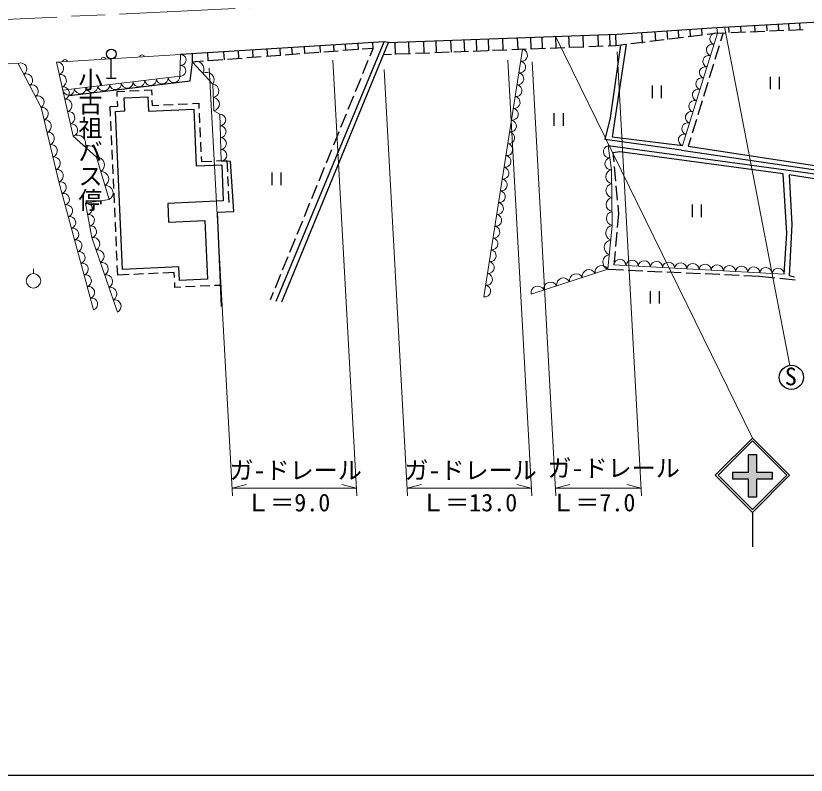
# Model space of a CAD drawing. Units: millimetres, scale not verified. Extents: x 40000 to 680000, y 20000 to 380000.
# Drawn here: x 371077 to 453096, y 205000 to 283814 of the extents above; entities that cross this region are included whole.
import ezdxf
from ezdxf.enums import TextEntityAlignment as Align

# ---------------------------------------------------------------- set-up
doc = ezdxf.new("R2010")
doc.units = ezdxf.units.MM
doc.header["$LTSCALE"] = 1000
doc.linetypes.add('CHAIN', pattern=[18.5, 12, -1.5, 3.5, -1.5])
for name, color, linetype, lineweight in [('M-BGD', 7, 'Continuous', 25), ('M-BMK', 2, 'CHAIN', 13), ('M-STR-HTXT', 7, 'Continuous', 13), ('M-STR-STRC', 7, 'Continuous', 25), ('M-TTL-BAND', 7, 'Continuous', 25)]:
    doc.layers.add(name, color=color, linetype=linetype, lineweight=lineweight)
doc.styles.add('@ＭＳ ゴシック', font='')
doc.styles.add('ＭＳ ゴシック', font='')
doc.styles.get('@ＭＳ ゴシック').set_extended_font_data('@MS Gothic')
doc.styles.get('ＭＳ ゴシック').set_extended_font_data('MS Gothic')

msp = doc.modelspace()

# ---------------------------------------------------------------- hatches: boundary and pattern name
at = {"layer": 'M-STR-STRC'}
msp.add_hatch(color=256, dxfattribs=at).paths.add_polyline_path([(447924, 233869), (447924, 235725), (449566, 235725), (449566, 236446), (447924, 236446), (447924, 238287), (447094, 238287), (447094, 236446), (445451, 236446), (445451, 235725), (447125, 235725), (447125, 233869)])

# ---------------------------------------------------------------- linework, layer by layer
at = {"layer": 'M-BGD'}
for p, q in [((443821, 282611), (458410, 283414)), ((451258, 283020), (451296, 282327)), ((452387, 283083), (452426, 282375)), ((433473, 281923), (443821, 282611)), ((437404, 282184), (437468, 281211)), ((438652, 282267), (438712, 281367)), ((439805, 282344), (439860, 281510)), ((441018, 282425), (441069, 281661)), ((442225, 282505), (442272, 281812)), ((445039, 282678), (445073, 282065)), ((446275, 282746), (446309, 282120)), ((447291, 282163), (448789, 282229)), ((447720, 282826), (447756, 282183)), ((448967, 282894), (449003, 282238)), ((449289, 282251), (450788, 282317)), ((450190, 282962), (450227, 282292)), ((450190, 282962), (450227, 282281)), ((451287, 282339), (452786, 282405)), ((409763, 281056), (433473, 281923)), ((417581, 281342), (417626, 280091)), ((418834, 281388), (418880, 280139)), ((420090, 281433), (420136, 280188)), ((421583, 281488), (421629, 280245)), ((423116, 281544), (423161, 280304)), ((424474, 281594), (424519, 280357)), ((425670, 281638), (425715, 280403)), ((427066, 281689), (427112, 280456)), ((428441, 281739), (428486, 280509)), ((429915, 281793), (429960, 280566)), ((431474, 281850), (431519, 280626)), ((432669, 281894), (432714, 280672)), ((433309, 281917), (433353, 280697)), ((435998, 282091), (436068, 281036)), ((435998, 282091), (436072, 280971)), ((440354, 281572), (438865, 281386)), ((442338, 281820), (440850, 281634)), ((443881, 282013), (442834, 281882)), ((443881, 282013), (444793, 282053)), ((444478, 282039), (444214, 281185)), ((445293, 282075), (446791, 282141)), ((409297, 281101), (388163, 279792)), ((398108, 254191), (409297, 281101)), ((398686, 254134), (409763, 281056)), ((399700, 280507), (399744, 279793)), ((400990, 280587), (401033, 279892)), ((402624, 280688), (402665, 280017)), ((404045, 280776), (404085, 280125)), ((405243, 280850), (405282, 280217)), ((406571, 280933), (406609, 280318)), ((408163, 280437), (408128, 281029)), ((409763, 281056), (409297, 281101)), ((410401, 281079), (410448, 279814)), ((411821, 281131), (411867, 279869)), ((413374, 281188), (413420, 279929)), ((414667, 281235), (414713, 279979)), ((416202, 281291), (416248, 280038)), ((430037, 280569), (428538, 280511)), ((432035, 280646), (430536, 280588)), ((433353, 280697), (432535, 280665)), ((432795, 273226), (433869, 280761)), ((434421, 280830), (432968, 271265)), ((434400, 280828), (433353, 280697)), ((436385, 281076), (434896, 280890)), ((438369, 281324), (436881, 281138)), ((444066, 280707), (443624, 279274)), ((389423, 279004), (389426, 279870)), ((390969, 279966), (391021, 279126)), ((392638, 280069), (392689, 279254)), ((394144, 280163), (394193, 279369)), ((395627, 280255), (395675, 279482)), ((398544, 279702), (397048, 279587)), ((397143, 280348), (397189, 279598)), ((398467, 280430), (398512, 279699)), ((400538, 279854), (399043, 279740)), ((402532, 280007), (401037, 279892)), ((404527, 280159), (403031, 280045)), ((406521, 280312), (405025, 280197)), ((408163, 280437), (407019, 280350)), ((407846, 279662), (408163, 280437)), ((410051, 279799), (409233, 279768)), ((412050, 279876), (410551, 279818)), ((414048, 279953), (412550, 279895)), ((416047, 280030), (414548, 279972)), ((418045, 280107), (416547, 280049)), ((420044, 280184), (418545, 280126)), ((422043, 280261), (420544, 280203)), ((424041, 280338), (422542, 280280)), ((426040, 280415), (424541, 280357)), ((428038, 280492), (426539, 280434)), ((380985, 277355), (380985, 279355)), ((389165, 277051), (389423, 279004)), ((390567, 279091), (389423, 279004)), ((392561, 279244), (391066, 279130)), ((394556, 279396), (393060, 279282)), ((396550, 279549), (395054, 279435)), ((407090, 277811), (407657, 279199)), ((443477, 278796), (443034, 277363)), ((380485, 277355), (381485, 277355)), ((406333, 275960), (406901, 277348)), ((449343, 277486), (449343, 276186)), ((450318, 276186), (450318, 277486)), ((376664, 275555), (389165, 277051)), ((437116, 276580), (437116, 275280)), ((438091, 275280), (438091, 276580)), ((442887, 276885), (442444, 275452)), ((381587, 275967), (382390, 276003)), ((381610, 275447), (381587, 275967)), ((382889, 276025), (383888, 276070)), ((384388, 276092), (385191, 276128)), ((385215, 275574), (385191, 276128)), ((381656, 274427), (381632, 274947)), ((382317, 275294), (384764, 275404)), ((382378, 273939), (382317, 275294)), ((384764, 275404), (384830, 273912)), ((385262, 274521), (385238, 275075)), ((405576, 274108), (406144, 275497)), ((442297, 274974), (441854, 273541)), ((380872, 274392), (381656, 274427)), ((380917, 273390), (380872, 274392)), ((384830, 273912), (389546, 274122)), ((385262, 274521), (385914, 274550)), ((386414, 274573), (387413, 274617)), ((387912, 274639), (388911, 274684)), ((389411, 274706), (390062, 274735)), ((389546, 274122), (389809, 268231)), ((390062, 274735), (390086, 274207)), ((381412, 273896), (382378, 273939)), ((382144, 257493), (381412, 273896)), ((390108, 273708), (390153, 272709)), ((404820, 272257), (405387, 273645)), ((426921, 273703), (426921, 272403)), ((427896, 272403), (427896, 273703)), ((432237, 270986), (432795, 273226)), ((380984, 271892), (380939, 272891)), ((441707, 273063), (441265, 271630)), ((390175, 272209), (390220, 271210)), ((404063, 270406), (404631, 271794)), ((381051, 270393), (381006, 271392)), ((390242, 270711), (390287, 269712)), ((440146, 269883), (432237, 270986)), ((432968, 271265), (440252, 270348)), ((441117, 271152), (440854, 270298)), ((381118, 268895), (381073, 269894)), ((403306, 268554), (403874, 269943)), ((455241, 267193), (432559, 270322)), ((440146, 269883), (455263, 267644)), ((440854, 270298), (454644, 268158)), ((390309, 269212), (390332, 268684)), ((433749, 269684), (433031, 269585)), ((433031, 269585), (433119, 268654)), ((450716, 267398), (433749, 269684)), ((381185, 267396), (381140, 268395)), ((389809, 268231), (392445, 268349)), ((390332, 268684), (391406, 268732)), ((391905, 268754), (392978, 268802)), ((393372, 268704), (392385, 268734)), ((392445, 268349), (392612, 264606)), ((392978, 268802), (393031, 267620)), ((393701, 263500), (393372, 268704)), ((397649, 267546), (397649, 266246)), ((398624, 266246), (398624, 267546)), ((402550, 266703), (403117, 268091)), ((433166, 268157), (433306, 266663)), ((451082, 261244), (450716, 267398)), ((381251, 265898), (381207, 266897)), ((393053, 267120), (393098, 266121)), ((455532, 266654), (451318, 267305)), ((451318, 267305), (451610, 262147)), ((401793, 264851), (402361, 266240)), ((433353, 266165), (433494, 264672)), ((381318, 264399), (381274, 265398)), ((393120, 265622), (393173, 264439)), ((392612, 264606), (386838, 264349)), ((386838, 264349), (386925, 262396)), ((401036, 263000), (401604, 264389)), ((433541, 264174), (433629, 263244)), ((441268, 264229), (441268, 262929)), ((442243, 262929), (442243, 264229)), ((381385, 262901), (381341, 263900)), ((391996, 263440), (393701, 263500)), ((392408, 253638), (391996, 263440)), ((386925, 262396), (390686, 262564)), ((390686, 262564), (390958, 256486)), ((400280, 261149), (400847, 262537)), ((433629, 263244), (433498, 261850)), ((381452, 261402), (381408, 262401)), ((451610, 262147), (451345, 256827)), ((381519, 259904), (381475, 260903)), ((433451, 261352), (433311, 259859)), ((450813, 256990), (451082, 261244)), ((399523, 259297), (400091, 260686)), ((381586, 258405), (381541, 259404)), ((433265, 259361), (433134, 257967)), ((398766, 257446), (399334, 258835)), ((381653, 256904), (381608, 257906)), ((387993, 257754), (382144, 257493)), ((388055, 256357), (387993, 257754)), ((382837, 256957), (381653, 256904)), ((384336, 257024), (383337, 256979)), ((385834, 257091), (384835, 257046)), ((387517, 257166), (386334, 257113)), ((387541, 256644), (387517, 257166)), ((398010, 255595), (398577, 256983)), ((432516, 257507), (434138, 257434)), ((434637, 257412), (436136, 257344)), ((436635, 257322), (438134, 257255)), ((438633, 257232), (440132, 257165)), ((440631, 257142), (442130, 257075)), ((442629, 257053), (444128, 256986)), ((444627, 256963), (446126, 256896)), ((446625, 256873), (448247, 256801)), ((448247, 256801), (449846, 256628)), ((451876, 256681), (451345, 256827)), ((387586, 255624), (387563, 256145)), ((390958, 256486), (388055, 256357)), ((450344, 256574), (451943, 256402)), ((388203, 255651), (387586, 255624)), ((389701, 255718), (388702, 255674)), ((391200, 255785), (390201, 255740)), ((392316, 255835), (391699, 255807)), ((397504, 254357), (397821, 255132)), ((436894, 255246), (436894, 253946)), ((437869, 253946), (437869, 255246))]:
    msp.add_line(p, q, dxfattribs=at)
at = {"layer": 'M-BGD', "lineweight": 13}
for p, q in [((443881, 282013), (443821, 282611)), ((451383, 247530), (444602, 282654)), ((443881, 282013), (440252, 270348)), ((388163, 279792), (375296, 279008)), ((419648, 254633), (423671, 280324)), ((371325, 278863), (363898, 278576)), ((378307, 264383), (380779, 264742)), ((372910, 257058), (372910, 257558)), ((450813, 256990), (433134, 257967)), ((432516, 257507), (424540, 254935))]:
    msp.add_line(p, q, dxfattribs=at)
for points in [[(375950, 276105), (388097, 277552), (388163, 279792)], [(380779, 264742), (379453, 269128), (377031, 271312), (375296, 279008)], [(392385, 268734), (392236, 273609), (391638, 273968), (391518, 276719), (389423, 279004)], [(379136, 253293), (375554, 266590), (373700, 274306), (371325, 278863)], [(432559, 270322), (432891, 267843), (432971, 262061), (432516, 257507)], [(381617, 253048), (378970, 260809), (378307, 264383)]]:
    msp.add_lwpolyline(points, dxfattribs=at)
at = {"layer": 'M-BGD'}
for centre, radius in [((380985, 279855), 500), ((451559, 246292), 1250)]:
    msp.add_circle(centre, radius, dxfattribs=at)
at = {"layer": 'M-BGD', "lineweight": 13}
msp.add_circle((372910, 256308), 750, dxfattribs=at)
for centre, radius, start, end in [((443710, 281426), 611, 73.74283, 251.69473), ((443347, 280260), 611, 73.74283, 251.69473), ((384174, 279493), 256, 16.16827, 170.8075), ((388185, 279231), 562, 264.36993, 92.23073), ((423556, 279715), 619, 262.89796, 79.30017), ((442984, 279093), 611, 73.74283, 251.69473), ((371583, 278273), 644, 301.43384, 113.62679), ((375382, 278353), 660, 287.9333, 97.46985), ((376189, 279006), 256, 16.16827, 170.8075), ((380182, 279249), 256, 16.16827, 170.8075), ((389799, 278297), 800, 327.01174, 118.01172), ((423365, 278492), 619, 262.89796, 79.30017), ((388152, 278111), 562, 264.36993, 92.23073), ((442621, 277927), 611, 73.74283, 251.69473), ((372176, 277134), 644, 301.43384, 113.62679), ((375671, 277071), 660, 287.9333, 97.46985), ((385059, 277202), 612, 187.89375, 5.69699), ((386273, 277347), 612, 187.89375, 5.69699), ((387488, 277492), 612, 187.89375, 5.69699), ((390847, 277155), 800, 327.01174, 118.01172), ((423173, 277268), 619, 262.89796, 79.30017), ((442258, 276760), 611, 73.74283, 251.69473), ((372770, 275995), 644, 301.43384, 113.62679), ((375960, 275788), 660, 287.9333, 97.46985), ((378986, 276478), 612, 187.89375, 5.69699), ((380200, 276623), 612, 187.89375, 5.69699), ((381415, 276768), 612, 187.89375, 5.69699), ((382630, 276913), 612, 187.89375, 5.69699), ((383844, 277057), 612, 187.89375, 5.69699), ((391453, 276027), 695, 280.35068, 84.62843), ((422982, 276045), 619, 262.89796, 79.30017), ((376556, 276189), 612, 187.89375, 5.69699), ((377771, 276334), 612, 187.89375, 5.69699), ((441896, 275594), 611, 73.74283, 251.69473), ((373364, 274856), 644, 301.43384, 113.62679), ((376249, 274505), 660, 287.9333, 97.46985), ((391513, 274651), 695, 280.35068, 84.62843), ((422790, 274822), 619, 262.89796, 79.30017), ((441533, 274427), 611, 73.74283, 251.69473), ((373792, 273648), 664, 289.07983, 97.94523), ((422598, 273598), 619, 262.89796, 79.30017), ((376538, 273222), 660, 287.9333, 97.46985), ((392245, 272999), 610, 272.67227, 90.8417), ((441170, 273261), 611, 73.74283, 251.69473), ((374101, 272362), 664, 289.07983, 97.94523), ((376828, 271940), 660, 287.9333, 97.46985), ((392282, 271780), 610, 272.67227, 90.8417), ((422407, 272375), 619, 262.89796, 79.30017), ((440807, 272094), 611, 73.74283, 251.69473), ((374410, 271076), 664, 289.07983, 97.94523), ((422215, 271152), 619, 262.89796, 79.30017), ((440444, 270928), 611, 73.74283, 251.69473), ((377467, 270577), 854, 335.27325, 120.67421), ((392319, 270561), 610, 272.67227, 90.8417), ((374719, 269790), 664, 289.07983, 97.94523), ((378678, 269485), 854, 335.27325, 120.67421), ((392357, 269343), 610, 272.67227, 90.8417), ((422024, 269928), 619, 262.89796, 79.30017), ((432668, 269706), 626, 100.00098, 275.26879), ((375028, 268504), 664, 289.07983, 97.94523), ((379496, 268343), 786, 300.51274, 93.12453), ((421832, 268705), 619, 262.89796, 79.30017), ((432834, 268466), 626, 100.00098, 275.26879), ((375337, 267218), 664, 289.07983, 97.94523), ((379938, 266881), 786, 300.51274, 93.12453), ((421640, 267481), 619, 262.89796, 79.30017), ((433037, 267122), 735, 101.4013, 260.17917), ((375691, 265979), 626, 287.49859, 102.65148), ((421449, 266258), 619, 262.89796, 79.30017), ((380380, 265419), 786, 300.51274, 93.12453), ((433057, 265677), 735, 101.4013, 260.17917), ((376017, 264770), 626, 287.49859, 102.65148), ((421257, 265035), 619, 262.89796, 79.30017), ((433077, 264231), 735, 101.4013, 260.17917), ((376342, 263561), 626, 287.49859, 102.65148), ((378412, 263786), 606, 281.06259, 99.9547), ((421066, 263811), 619, 262.89796, 79.30017), ((433096, 262786), 735, 101.4013, 260.17917), ((376668, 262352), 626, 287.49859, 102.65148), ((378633, 262595), 606, 281.06259, 99.9547), ((420874, 262588), 619, 262.89796, 79.30017), ((376994, 261144), 626, 287.49859, 102.65148), ((378854, 261403), 606, 281.06259, 99.9547), ((420682, 261365), 619, 262.89796, 79.30017), ((433079, 261284), 785, 97.91872, 250.66423), ((379106, 260133), 689, 296.26243, 101.40047), ((377319, 259935), 626, 287.49859, 102.65148), ((420491, 260141), 619, 262.89796, 79.30017), ((432927, 259766), 785, 97.91872, 250.66423), ((377645, 258726), 626, 287.49859, 102.65148), ((379547, 258840), 689, 296.26243, 101.40047), ((420299, 258918), 619, 262.89796, 79.30017), ((432776, 258247), 785, 97.91872, 250.66423), ((433763, 257899), 633, 359.8447, 173.82904), ((435026, 257829), 633, 359.8447, 173.82904), ((436289, 257759), 633, 359.8447, 173.82904), ((377970, 257517), 626, 287.49859, 102.65148), ((379988, 257546), 689, 296.26243, 101.40047), ((420108, 257695), 619, 262.89796, 79.30017), ((431884, 257191), 706, 26.53665, 189.21237), ((437552, 257690), 633, 359.8447, 173.82904), ((438815, 257620), 633, 359.8447, 173.82904), ((440077, 257550), 633, 359.8447, 173.82904), ((441340, 257480), 633, 359.8447, 173.82904), ((442603, 257410), 633, 359.8447, 173.82904), ((443866, 257341), 633, 359.8447, 173.82904), ((445128, 257271), 633, 359.8447, 173.82904), ((446391, 257201), 633, 359.8447, 173.82904), ((447654, 257131), 633, 359.8447, 173.82904), ((448917, 257062), 633, 359.8447, 173.82904), ((450180, 256992), 633, 359.8447, 173.82904), ((378296, 256308), 626, 287.49859, 102.65148), ((380430, 256253), 689, 296.26243, 101.40047), ((419916, 256471), 619, 262.89796, 79.30017), ((429225, 256334), 706, 26.53665, 189.21237), ((430555, 256762), 706, 26.53665, 189.21237), ((426567, 255476), 706, 26.53665, 189.21237), ((427896, 255905), 706, 26.53665, 189.21237), ((378622, 255100), 626, 287.49859, 102.65148), ((380871, 254959), 689, 296.26243, 101.40047), ((419724, 255248), 619, 262.89796, 79.30017), ((425238, 255048), 706, 26.53665, 189.21237), ((378947, 253891), 626, 287.49859, 102.65148), ((381312, 253666), 689, 296.26243, 101.40047)]:
    msp.add_arc(centre, radius, start, end, dxfattribs=at)
at = {"layer": 'M-BMK'}
msp.add_line((363361, 283113), (463958, 287945), dxfattribs=at)
at = {"layer": 'M-STR-HTXT'}
for p, q in [((436013, 233997), (433482, 280069)), ((406460, 233997), (403978, 279197)), ((424614, 233997), (422131, 279213)), ((427127, 233997), (424652, 279052)), ((393570, 233997), (391132, 278376)), ((411724, 233997), (409293, 278251)), ((393526, 234800), (395026, 235175)), ((393526, 234800), (406416, 234800)), ((406416, 234800), (404916, 235175)), ((411680, 234800), (413180, 235175)), ((411680, 234800), (424570, 234800)), ((424570, 234800), (423070, 235175)), ((427083, 234800), (428583, 235175)), ((427083, 234800), (435969, 234800)), ((435969, 234800), (434469, 235175))]:
    msp.add_line(p, q, dxfattribs=at)
at = {"layer": 'M-STR-STRC', "lineweight": 13}
msp.add_line((447514, 239985), (427066, 281689), dxfattribs=at)
at = {"layer": 'M-STR-STRC'}
for p, q in [((443654, 236124), (447514, 239985)), ((443951, 236124), (447514, 239688)), ((447514, 239985), (451375, 236124)), ((447514, 239688), (451078, 236124)), ((447094, 236446), (447094, 238287)), ((447094, 238287), (447924, 238287)), ((447924, 238287), (447924, 236446)), ((445451, 236446), (445451, 235725)), ((445451, 236446), (447094, 236446)), ((447924, 236446), (449566, 236446)), ((449566, 236446), (449566, 235725)), ((447514, 232263), (443654, 236124)), ((447514, 232560), (443951, 236124)), ((447125, 235725), (445451, 235725)), ((447125, 233869), (447125, 235725)), ((451375, 236124), (447514, 232263)), ((451078, 236124), (447514, 232560)), ((447924, 235725), (447924, 233869)), ((449598, 235725), (447924, 235725)), ((447924, 233869), (447125, 233869)), ((447514, 232263), (447514, 228707))]:
    msp.add_line(p, q, dxfattribs=at)
at = {"layer": 'M-TTL-BAND'}
msp.add_line((40000, 205000), (579000, 205000), dxfattribs=at)

# ---------------------------------------------------------------- texts
at = {"layer": 'M-BGD', "style": '@ＭＳ ゴシック'}
msp.add_text('小古祖バス停', height=1833, rotation=270, dxfattribs=at).set_placement((377330, 278460), align=Align.BOTTOM_LEFT)
at = {"layer": 'M-BGD', "style": 'ＭＳ ゴシック'}
msp.add_text('S', height=1833, dxfattribs=at).set_placement((450880, 244919), align=Align.BOTTOM_LEFT)
at = {"layer": 'M-STR-HTXT', "style": 'ＭＳ ゴシック'}
for s, p in [('ガ-ドレール', (426240, 235405)), ('ガ-ドレール', (393242, 235179)), ('ガ-ドレール', (411396, 235179)), ('Ｌ＝9.0', (394971, 231832)), ('Ｌ＝13.0', (413125, 231832)), ('Ｌ＝7.0', (426631, 231832))]:
    msp.add_text(s, height=1833, dxfattribs=at).set_placement(p, align=Align.BOTTOM_LEFT)

doc.saveas('drawing.dxf')
